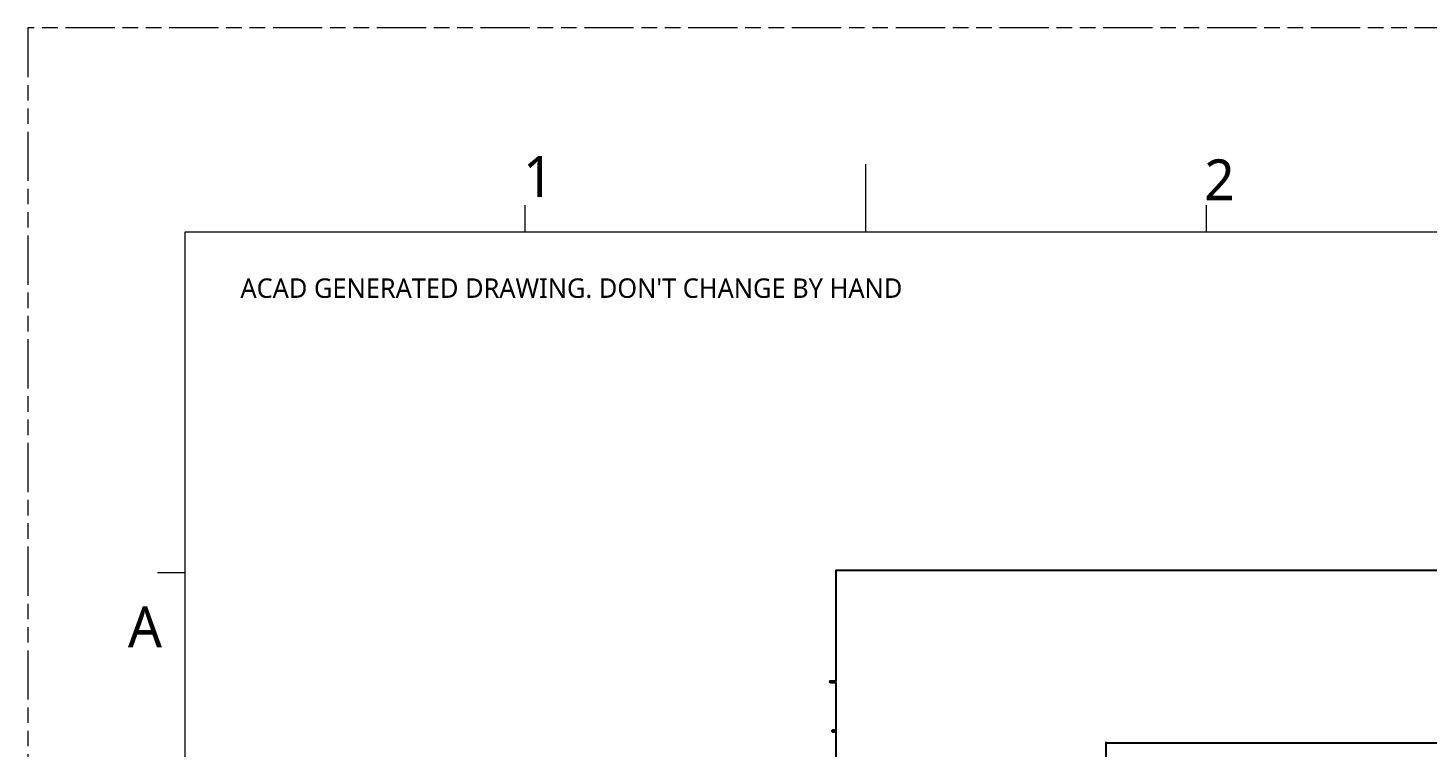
# Model space of a CAD drawing. Extents: x 2864 to 3941, y 2420 to 3182.
# Drawn here: x 2864.4 to 3134, y 3043.1 to 3181.8 of the extents above; entities that cross this region are included whole.
import ezdxf

# ---------------------------------------------------------------- set-up
doc = ezdxf.new("R2010")
doc.units = 0
doc.linetypes.add('PHANTOM', pattern=[29.5, 9.5, -1.5, 3, -1.5, 3, -1.5, 9.5])
doc.layers.get('0').update_dxf_attribs({"lineweight": 0})
doc.layers.get('Defpoints').update_dxf_attribs({"lineweight": 0})
for name, color, linetype in [('OUTLINE', 1, 'Continuous'), ('ttr1_panel_layer3', 7, 'Continuous'), ('鵬鼎', 5, 'Continuous')]:
    doc.layers.add(name, color=color, linetype=linetype)
doc.layers.add('備註', color=1, linetype='Continuous', lineweight=0)
doc.layers.add('尺寸線', color=3, linetype='Continuous', lineweight=0)
doc.styles.get("Standard").update_dxf_attribs({"font": 'simplex.shx', "height": 2.7})
doc.dimstyles.get("Standard").update_dxf_attribs({"dimtxt": 6, "dimasz": 0.18, "dimexe": 0.18, "dimexo": 0.0625, "dimgap": 0.09, "dimtad": 0, "dimtih": 1, "dimtoh": 1, "dimdec": 4, "dimzin": 0, "dimdsep": 46, "dimtxsty": 'Standard', "dimcen": 0.09, "dimadec": 0, "dimazin": 0, "dimtfac": 1, "dimtdec": 4, "dimtofl": 0, "dimtmove": 0, "dimatfit": 3, "dimfxl": 0, "dimtolj": 1, "dimtzin": 0, "dimarcsym": 0})

# ---------------------------------------------------------------- blocks, each defined once
blk = doc.blocks.new('*D7')
at = {"layer": 'Defpoints', "color": 0, "linetype": 'Continuous'}
for p in [(3264.24, 3043.94), (3072.24, 3011.51), (3264.24, 3011.51)]:
    blk.add_point(p, dxfattribs=at)
at = {"layer": '尺寸線', "color": 0, "linetype": 'Continuous', "lineweight": -2}
for p, q in [((3072.24, 3011.57), (3072.24, 3044.12)), ((3072.42, 3043.94), (3159.15, 3043.94)), ((3264.06, 3043.94), (3177.33, 3043.94)), ((3264.24, 3011.57), (3264.24, 3044.12))]:
    blk.add_line(p, q, dxfattribs=at)
at = {"layer": '尺寸線', "color": 0, "linetype": 'Continuous'}
for points in [[(3072.42, 3043.97), (3072.42, 3043.91), (3072.24, 3043.94)], [(3264.06, 3043.91), (3264.06, 3043.97), (3264.24, 3043.94)]]:
    blk.add_solid(points, dxfattribs=at)
at = {"layer": '尺寸線', "color": 0, "linetype": 'Continuous', "insert": (3168.24, 3043.94), "char_height": 2.7, "attachment_point": 5}
blk.add_mtext('\\A1;192.0000', dxfattribs=at)

msp = doc.modelspace()

# ---------------------------------------------------------------- linework, layer by layer
at = {"lineweight": 0}
for p, q in [((3025.90574, 3142.38933), (3025.90574, 3155.51673)), ((2960.26874, 3142.38933), (2960.26874, 3147.64029)), ((3091.54274, 3142.38933), (3091.54274, 3147.64029)), ((3908.06702, 3142.38933), (2894.63174, 3142.38933)), ((2894.63174, 3142.38933), (2894.63174, 2441.38617)), ((2894.63174, 3076.75233), (2889.38078, 3076.75233))]:
    msp.add_line(p, q, dxfattribs=at)
at = {"layer": 'ttr1_panel_layer3', "linetype": 'Continuous'}
msp.add_lwpolyline([(3019.16107, 2615.54278, -1), (3019.16107, 2615.94278), (3020.16107, 2615.94278), (3020.16107, 2630.24278), (3020.16107, 2835.54278), (3019.16107, 2835.54278, -1), (3019.16107, 2835.94278), (3020.16107, 2835.94278), (3020.16107, 3041.24278), (3020.16107, 3055.54278), (3019.16107, 3055.54278, -1), (3019.16107, 3055.94278), (3020.16107, 3055.94278), (3020.16107, 3077.24278), (3033.16107, 3077.24278), (3287.16107, 3077.24278), (3300.16107, 3077.24278), (3300.16107, 3055.94278), (3301.16107, 3055.94278, -1), (3301.16107, 3055.54278), (3300.16107, 3055.54278), (3300.16107, 3041.24278)], format="xyb", dxfattribs=at)
msp.add_lwpolyline([(3019.41107, 3046.24278, -0.414222), (3019.66107, 3046.49278, -0.414222), (3019.91107, 3046.24278, -0.414222), (3019.66107, 3045.99278, -0.414222)], format="xyb", close=True, dxfattribs=at)
at = {"layer": '備註', "color": 2, "linetype": 'PHANTOM', "lineweight": 0}
for p, q in [((3941.15578, 3181.78733), (2864.43501, 3181.78733)), ((2864.43501, 3181.78733), (2864.43501, 2420.38233))]:
    msp.add_line(p, q, dxfattribs=at)

# ---------------------------------------------------------------- texts
at = {"char_height": 7.87644, "width": 4.7954102, "attachment_point": 1}
for s, insert in [('{\\fMicrosoft JhengHei|b0|i0|c136|p0;\\C0;1}', (2959.8385, 3157.07734)), ('{\\fMicrosoft JhengHei|b0|i0|c136|p0;\\C0;2}', (3091.1125, 3156.45329))]:
    msp.add_mtext(s, dxfattribs=dict(at, insert=insert))
at = {"layer": 'OUTLINE', "linetype": 'Continuous', "lineweight": 0, "insert": (2905.38015, 3133.49856), "char_height": 3.75, "width": 146.8436368, "attachment_point": 1}
msp.add_mtext("{\\fMicrosoft JhengHei|b0|i0|c136|p0;\\C3;ACAD GENERATED DRAWING. DON'T CHANGE BY HAND}", dxfattribs=at)
at = {"layer": '鵬鼎', "insert": (2883.69958, 3070.25353), "char_height": 7.87644, "width": 14.8568792, "attachment_point": 1}
msp.add_mtext('{\\fMicrosoft JhengHei|b0|i0|c136|p0;\\C0;A}', dxfattribs=at)

# ---------------------------------------------------------------- dimensions: what is measured, and where the dimension line sits
at = {"layer": '尺寸線', "linetype": 'Continuous'}
dim = msp.add_linear_dim(base=(3264.24359, 3043.93668), p1=(3072.24359, 3011.50645), p2=(3264.24359, 3011.50645), dimstyle='Standard', dxfattribs=at)
dim.commit()
dim.dimension.update_dxf_attribs({"geometry": '*D7', "text_midpoint": (3168.24359, 3043.93668)})

doc.saveas('drawing.dxf')
